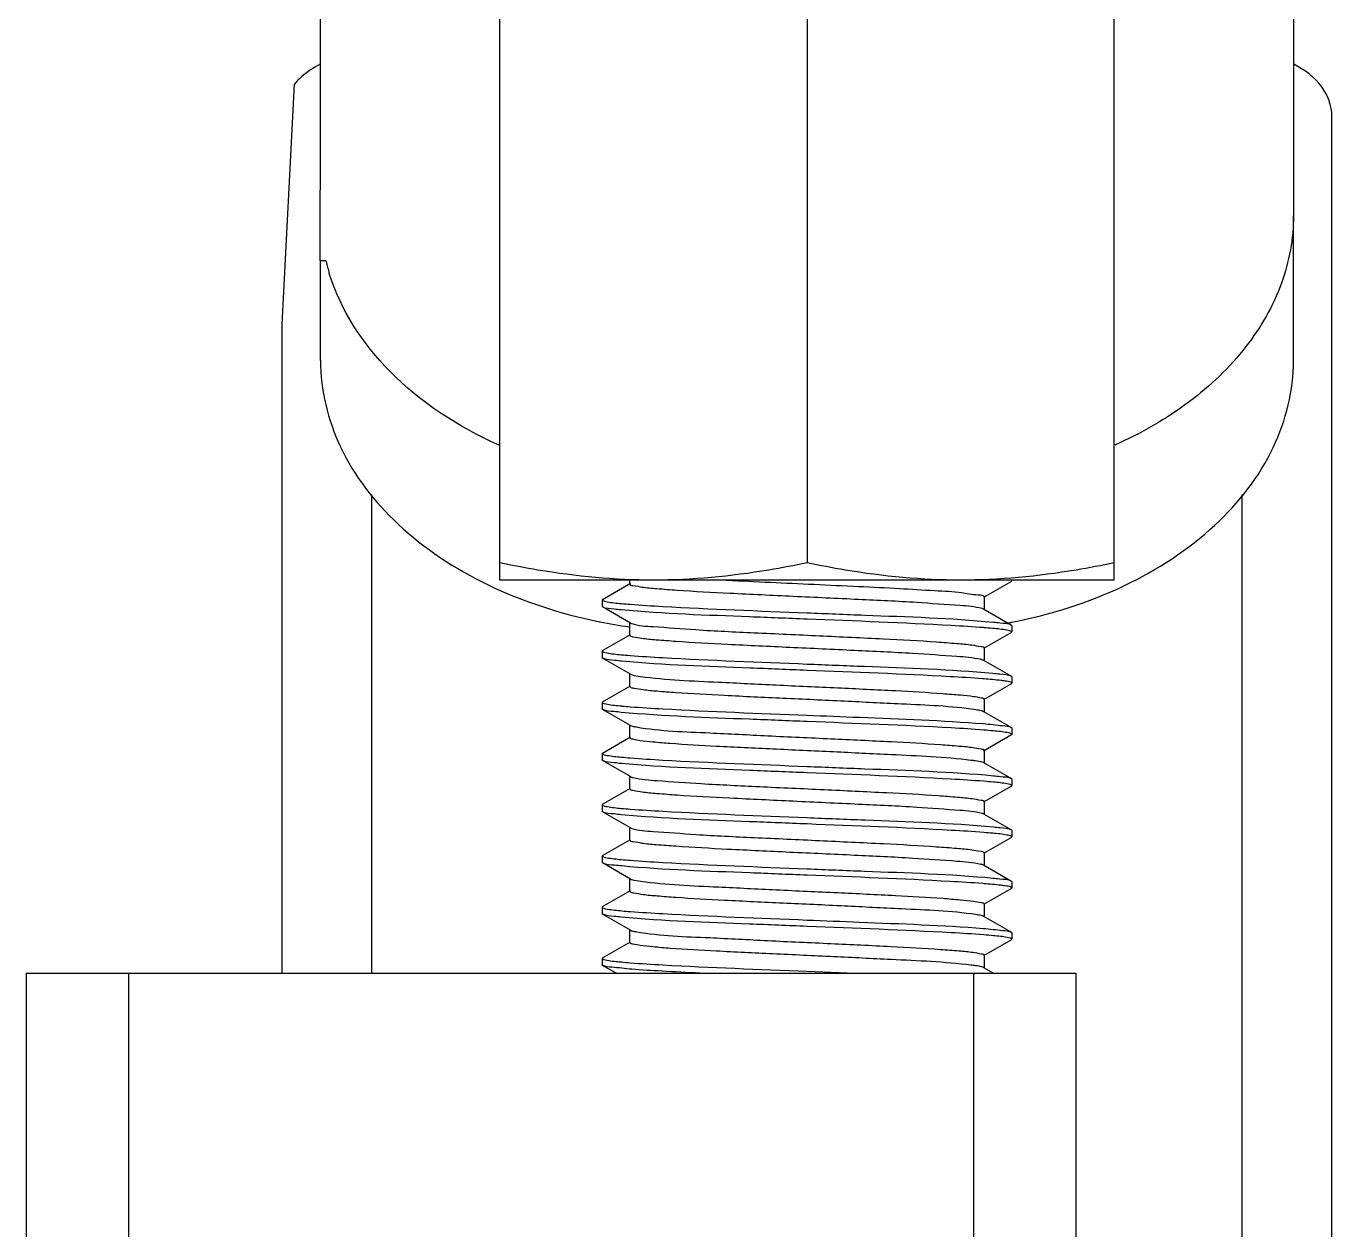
# Model space of a CAD drawing. Extents: x 27938 to 1507990, y 110129 to 923079.
# Drawn here: x 555222.4 to 555639.4, y 368703.7 to 369088.2 of the extents above; entities that cross this region are included whole.
import ezdxf

# ---------------------------------------------------------------- set-up
doc = ezdxf.new("R2010")
doc.units = 0
doc.header["$LTSCALE"] = 1000
doc.header["$MEASUREMENT"] = 0

msp = doc.modelspace()

# ---------------------------------------------------------------- linework, layer by layer
for p, q in [((555373.66, 368911.26), (555373.66, 369537.93)), ((555569.92, 368911.26), (555569.92, 369537.93)), ((555471.79, 369532.41), (555471.79, 368916.78)), ((555627.16, 369342.84), (555627.16, 369027.66)), ((555316.42, 369058.45), (555316.42, 369258.54)), ((555304.15, 368993.03), (555308.1, 369069.72)), ((555316.29, 369013.21), (555316.42, 369058.45)), ((555639.43, 366391), (555639.43, 369059.47)), ((555627.16, 368981.4), (555627.16, 369027.66)), ((555373.66, 369013.8), (555373.56, 369013.8)), ((555318.26, 369013.21), (555316.29, 369013.21)), ((555316.42, 368981.4), (555316.42, 369013.21)), ((555318.17, 369013.04), (555318.14, 369013.19)), ((555304.15, 368785.73), (555304.15, 368993.03)), ((555332.77, 368785.73), (555332.77, 368938.58)), ((555610.81, 366675.45), (555610.81, 368938.58)), ((555569.92, 368911.26), (555373.66, 368911.26)), ((555406.52, 368905.1), (555415.4, 368910.24)), ((555415.22, 368910.03), (555415.22, 368911.26)), ((555537.06, 368910.87), (555528.18, 368905.73)), ((555537.06, 368910.87), (555537.21, 368911.05)), ((555528.36, 368905.94), (555528.36, 368901.85)), ((555406.52, 368905.1), (555406.37, 368904.92)), ((555406.37, 368904.92), (555406.37, 368902.87)), ((555406.52, 368902.7), (555406.37, 368902.88)), ((555415.4, 368897.56), (555406.52, 368902.7)), ((555528.18, 368902.06), (555537.06, 368896.92)), ((555405.5, 368897.98), (555405.67, 368897.95)), ((555415.22, 368893.67), (555415.22, 368897.76)), ((555415.4, 368897.56), (555415.73, 368897.42)), ((555536.57, 368897.68), (555536.74, 368897.72)), ((555536.74, 368897.72), (555536.96, 368897.76)), ((555536.96, 368897.76), (555537.08, 368897.78)), ((555406.52, 368888.74), (555415.4, 368893.88)), ((555414.96, 368896.36), (555415.17, 368896.33)), ((555537.06, 368894.52), (555528.18, 368889.38)), ((555537.06, 368896.92), (555537.21, 368896.74)), ((555537.06, 368894.52), (555537.21, 368894.7)), ((555537.21, 368896.74), (555537.21, 368894.7)), ((555406.52, 368888.74), (555406.37, 368888.56)), ((555528.36, 368889.59), (555528.36, 368885.5)), ((555406.37, 368888.56), (555406.37, 368886.52)), ((555406.52, 368886.34), (555406.37, 368886.52)), ((555415.4, 368881.2), (555406.52, 368886.34)), ((555528.18, 368885.7), (555537.06, 368880.56)), ((555415.22, 368877.32), (555415.22, 368881.41)), ((555537.06, 368880.56), (555537.21, 368880.39)), ((555537.21, 368880.39), (555537.21, 368878.34)), ((555406.52, 368872.39), (555415.4, 368877.53)), ((555528.35, 368879.71), (555527.89, 368879.75)), ((555537.06, 368878.16), (555528.18, 368873.02)), ((555537.06, 368878.16), (555537.21, 368878.34)), ((555406.52, 368872.39), (555406.37, 368872.21)), ((555406.37, 368872.21), (555406.37, 368870.16)), ((555528.36, 368873.23), (555528.36, 368869.14)), ((555406.52, 368869.98), (555406.37, 368870.16)), ((555415.4, 368864.85), (555406.52, 368869.98)), ((555528.18, 368869.35), (555537.06, 368864.21)), ((555415.22, 368860.96), (555415.22, 368865.05)), ((555537.06, 368864.21), (555537.21, 368864.03)), ((555537.21, 368864.03), (555537.21, 368861.99)), ((555406.52, 368856.03), (555415.4, 368861.17)), ((555537.06, 368861.81), (555528.18, 368856.67)), ((555537.06, 368861.81), (555537.21, 368861.99)), ((555406.52, 368856.03), (555406.37, 368855.85)), ((555406.37, 368855.85), (555406.37, 368853.81)), ((555528.36, 368856.88), (555528.36, 368852.79)), ((555406.52, 368853.63), (555406.37, 368853.81)), ((555415.4, 368848.49), (555406.52, 368853.63)), ((555527.93, 368853.11), (555528.18, 368852.99)), ((555528.18, 368852.99), (555537.06, 368847.85)), ((555415.22, 368844.61), (555415.22, 368848.7)), ((555537.06, 368847.85), (555537.21, 368847.68)), ((555537.21, 368847.68), (555537.21, 368845.63)), ((555406.52, 368839.68), (555415.4, 368844.82)), ((555537.06, 368845.45), (555528.18, 368840.31)), ((555537.06, 368845.45), (555537.21, 368845.63)), ((555406.52, 368839.68), (555406.37, 368839.5)), ((555406.37, 368839.5), (555406.37, 368837.45)), ((555528.36, 368840.52), (555528.36, 368836.43)), ((555406.52, 368837.27), (555406.37, 368837.46)), ((555415.4, 368832.14), (555406.52, 368837.27)), ((555528.18, 368836.64), (555537.06, 368831.5)), ((555415.22, 368828.25), (555415.22, 368832.34)), ((555415.4, 368832.14), (555415.73, 368832)), ((555537.06, 368831.5), (555537.21, 368831.32)), ((555537.21, 368831.32), (555537.21, 368829.28)), ((555406.52, 368823.32), (555415.4, 368828.46)), ((555537.06, 368829.1), (555528.18, 368823.96)), ((555537.06, 368829.1), (555537.21, 368829.28)), ((555406.52, 368823.32), (555406.37, 368823.14)), ((555406.37, 368823.14), (555406.37, 368821.1)), ((555528.36, 368824.17), (555528.36, 368820.08)), ((555406.52, 368820.92), (555406.37, 368821.1)), ((555415.4, 368815.78), (555406.52, 368820.92)), ((555528.18, 368820.28), (555537.06, 368815.14)), ((555415.22, 368811.9), (555415.22, 368815.99)), ((555528.35, 368814.29), (555527.89, 368814.33)), ((555537.06, 368815.14), (555537.21, 368814.97)), ((555537.21, 368814.97), (555537.21, 368812.92)), ((555406.52, 368806.97), (555415.4, 368812.11)), ((555537.06, 368812.74), (555528.18, 368807.6)), ((555537.06, 368812.74), (555537.21, 368812.92)), ((555406.52, 368806.97), (555406.37, 368806.79)), ((555406.37, 368806.79), (555406.37, 368804.74)), ((555528.36, 368807.81), (555528.36, 368803.72)), ((555406.52, 368804.56), (555406.37, 368804.74)), ((555415.4, 368799.43), (555406.52, 368804.56)), ((555528.18, 368803.93), (555537.06, 368798.79)), ((555415.22, 368795.54), (555415.22, 368799.63)), ((555537.06, 368798.79), (555537.21, 368798.61)), ((555537.21, 368798.61), (555537.21, 368796.57)), ((555406.52, 368790.61), (555415.4, 368795.75)), ((555537.06, 368796.39), (555528.18, 368791.25)), ((555537.06, 368796.39), (555537.21, 368796.57)), ((555406.52, 368790.61), (555406.37, 368790.43)), ((555406.37, 368790.43), (555406.37, 368788.39)), ((555528.36, 368791.46), (555528.36, 368787.37)), ((555222.38, 368785.73), (555222.38, 366070.82)), ((555222.38, 368785.73), (555557.65, 368785.73)), ((555255.09, 368785.73), (555255.09, 366070.82)), ((555406.52, 368788.21), (555406.37, 368788.39)), ((555410.81, 368785.73), (555406.52, 368788.21)), ((555471.79, 368786.34), (555487.09, 368785.73)), ((555524.94, 368785.73), (555524.94, 366070.82)), ((555527.93, 368787.69), (555528.18, 368787.57)), ((555528.18, 368787.57), (555531.36, 368785.73)), ((555557.65, 368785.73), (555557.65, 366070.82))]:
    msp.add_line(p, q)
for centre, radius, start, end in [((555381.05, 369028.26), 64.69, 193.6087, 197.1011), ((555429.79, 369088.93), 185.95, 264.6627, 265.5428), ((555438.3, 369061.08), 166.36, 258.6907, 261.9357), ((555416.96, 368900.99), 3.78, 250.9561, 252.0907), ((555505.54, 369059.68), 164.94, 280.5328, 280.8408), ((555513.86, 368711.54), 185.09, 84.6498, 85.5433), ((555429.58, 369070.11), 183.48, 264.6243, 265.5438), ((555525.26, 368877.46), 8.78, 75.6696, 76.5396), ((555430.13, 369060.25), 190, 264.7268, 265.5405), ((555514.33, 368684.47), 179.44, 84.5514, 85.5534), ((555429.76, 369039.44), 185.52, 264.6569, 265.5429), ((555514.22, 368666.79), 180.76, 84.5776, 85.5479), ((555429.79, 369023.51), 185.95, 264.6627, 265.5428), ((555416.96, 368835.57), 3.78, 250.9561, 252.0907), ((555513.86, 368646.12), 185.09, 84.6498, 85.5433), ((555429.58, 369004.69), 183.48, 264.6243, 265.5438), ((555525.26, 368812.04), 8.78, 75.6696, 76.5396), ((555430.13, 368994.83), 190, 264.7268, 265.5405), ((555514.33, 368619.05), 179.44, 84.5514, 85.5534), ((555429.76, 368974.02), 185.52, 264.6569, 265.5429)]:
    msp.add_arc(centre, radius, start, end)
for points in [[(555316.33, 369076.03), (555314.2, 369074.98), (555312.17, 369073.66), (555310.39, 369072.08)], [(555310.39, 369072.08), (555309.57, 369071.36), (555308.8, 369070.56), (555308.1, 369069.72)]]:
    msp.add_open_spline(points, degree=3)
for points, knots in [([(555639.43, 369059.47), (555639.43, 369062.76), (555636.69, 369069.95), (555630.68, 369074.33), (555627.25, 369076.03)], [0, 0, 0, 0, 0.461863, 1, 1, 1, 1]), ([(555627.16, 369027.66), (555627.16, 369020.35), (555624.37, 369005.19), (555612.44, 368984.56), (555593.88, 368966.93), (555578.48, 368958.12), (555570.12, 368954.38)], [0, 0, 0, 0, 0.22414, 0.461145, 0.71917, 1, 1, 1, 1]), ([(555373.46, 368954.38), (555360.65, 368960.12), (555337.93, 368974.54), (555322.82, 368997.52), (555319.22, 369009.23)], [0, 0, 0, 0, 0.533925, 1, 1, 1, 1]), ([(555316.42, 368981.4), (555316.42, 368971.98), (555321.24, 368952.07), (555340.89, 368926.94), (555370.03, 368907.92), (555393.19, 368900.46), (555405.5, 368897.98)], [0, 0, 0, 0, 0.215544, 0.450343, 0.712966, 1, 1, 1, 1]), ([(555537.08, 368897.78), (555549.5, 368900.2), (555572.9, 368907.59), (555602.36, 368926.62), (555622.27, 368951.86), (555627.16, 368971.91), (555627.16, 368981.4)], [0, 0, 0, 0, 0.287139, 0.549905, 0.784678, 1, 1, 1, 1]), ([(555422.72, 368911.26), (555410.38, 368911.26), (555393.88, 368912.84), (555377.7, 368915.93), (555373.66, 368916.78)], [0, 0, 0, 0, 0.749211, 1, 1, 1, 1]), ([(555471.79, 368916.78), (555467.75, 368915.93), (555451.57, 368912.84), (555435.07, 368911.26), (555422.72, 368911.26)], [0, 0, 0, 0, 0.250789, 1, 1, 1, 1]), ([(555520.86, 368911.26), (555508.51, 368911.26), (555492.01, 368912.84), (555475.83, 368915.93), (555471.79, 368916.78)], [0, 0, 0, 0, 0.749211, 1, 1, 1, 1]), ([(555569.92, 368916.78), (555565.88, 368915.93), (555549.7, 368912.84), (555533.2, 368911.26), (555520.86, 368911.26)], [0, 0, 0, 0, 0.250789, 1, 1, 1, 1]), ([(555415.22, 368910.03), (555415.22, 368909.66), (555417.15, 368909.44), (555419.51, 368908.91), (555424.5, 368908.52), (555433.67, 368907.8), (555448.3, 368907.04), (555467.6, 368906.13), (555487.52, 368905.2), (555505.29, 368904.4), (555518.37, 368903.34), (555525.41, 368902.93), (555527.68, 368902.26)], [0, 0, 0, 0, 0.009703, 0.035887, 0.07813, 0.135078, 0.284815, 0.464601, 0.649729, 0.81476, 0.937049, 1, 1, 1, 1]), ([(555446.12, 368911.26), (555455.42, 368910.78), (555469.47, 368910.14), (555487.85, 368909.28), (555500.78, 368908.67), (555511.51, 368907.94), (555520.53, 368907.58), (555524.66, 368906.55), (555528.36, 368906.59), (555528.36, 368905.94)], [0, 0, 0, 0, 0.338564, 0.510837, 0.670229, 0.806445, 0.910702, 0.97638, 1, 1, 1, 1]), ([(555537.21, 368911.05), (555537.21, 368911.09), (555537.15, 368911.18), (555537.06, 368911.23), (555537.01, 368911.26)], [0, 0, 0, 0, 0.384576, 1, 1, 1, 1]), ([(555406.37, 368904.92), (555406.37, 368904.83), (555406.68, 368904.64), (555406.93, 368904.57), (555407.12, 368904.52)], [0, 0, 0, 0, 0.314295, 1, 1, 1, 1]), ([(555412.4, 368901.75), (555411.65, 368901.82), (555409.71, 368902.09), (555407.59, 368902.08), (555406.53, 368902.7)], [0, 0, 0, 0, 0.379133, 1, 1, 1, 1]), ([(555407.12, 368904.52), (555407.41, 368904.45), (555409.18, 368904.1), (555410.99, 368903.93), (555412.49, 368903.78)], [0, 0, 0, 0, 0.163341, 1, 1, 1, 1]), ([(555471.79, 368898.79), (555465.67, 368899.03), (555445.87, 368899.87), (555426.03, 368900.45), (555412.4, 368901.75)], [0, 0, 0, 0, 0.309073, 1, 1, 1, 1]), ([(555415.34, 368903.54), (555418.81, 368903.27), (555437.61, 368902.13), (555456.44, 368901.44), (555471.79, 368900.83)], [0, 0, 0, 0, 0.184553, 1, 1, 1, 1]), ([(555527.68, 368902.26), (555527.78, 368902.23), (555527.95, 368902.17), (555528.11, 368902.1), (555528.18, 368902.06)], [0, 0, 0, 0, 0.569522, 1, 1, 1, 1]), ([(555415.8, 368897.39), (555417.99, 368896.68), (555424.94, 368896.32), (555437.9, 368895.23), (555455.67, 368894.44), (555475.64, 368893.5), (555495.04, 368892.59), (555509.76, 368891.82), (555519, 368891.1), (555524.04, 368890.71), (555526.41, 368890.17), (555528.36, 368889.95), (555528.36, 368889.59)], [0, 0, 0, 0, 0.061098, 0.182334, 0.347135, 0.532706, 0.713328, 0.863975, 0.921317, 0.963856, 0.990226, 1, 1, 1, 1]), ([(555471.79, 368900.83), (555477.93, 368900.59), (555497.78, 368899.74), (555517.65, 368899.16), (555531.3, 368897.86)], [0, 0, 0, 0, 0.309586, 1, 1, 1, 1]), ([(555528.24, 368896.08), (555524.78, 368896.35), (555505.97, 368897.49), (555487.14, 368898.17), (555471.79, 368898.79)], [0, 0, 0, 0, 0.184541, 1, 1, 1, 1]), ([(555531.3, 368897.86), (555532.04, 368897.79), (555533.94, 368897.52), (555536.01, 368897.53), (555537.05, 368896.92)], [0, 0, 0, 0, 0.378727, 1, 1, 1, 1]), ([(555415.22, 368893.67), (555415.22, 368893.32), (555417.1, 368893.09), (555419.4, 368892.57), (555424.27, 368892.19), (555433.24, 368891.48), (555447.58, 368890.72), (555466.56, 368889.82), (555486.3, 368888.91), (555504.09, 368888.08), (555517.51, 368887.11), (555524.8, 368886.6), (555527.3, 368886)], [0, 0, 0, 0, 0.009517, 0.035128, 0.076492, 0.132277, 0.279305, 0.456588, 0.640385, 0.806077, 0.931494, 1, 1, 1, 1]), ([(555536.48, 368895.08), (555536.2, 368895.16), (555534.43, 368895.51), (555532.63, 368895.69), (555531.12, 368895.83)], [0, 0, 0, 0, 0.16229, 1, 1, 1, 1]), ([(555537.21, 368894.7), (555537.21, 368894.79), (555536.91, 368894.97), (555536.67, 368895.03), (555536.48, 368895.08)], [0, 0, 0, 0, 0.315177, 1, 1, 1, 1]), ([(555406.37, 368888.56), (555406.37, 368888.48), (555406.63, 368888.3), (555406.85, 368888.24), (555407.02, 368888.2)], [0, 0, 0, 0, 0.319254, 1, 1, 1, 1]), ([(555412.67, 368885.37), (555411.88, 368885.44), (555409.86, 368885.72), (555407.64, 368885.69), (555406.53, 368886.34)], [0, 0, 0, 0, 0.380051, 1, 1, 1, 1]), ([(555407.02, 368888.2), (555407.3, 368888.12), (555409.07, 368887.75), (555410.88, 368887.58), (555412.4, 368887.44)], [0, 0, 0, 0, 0.159053, 1, 1, 1, 1]), ([(555471.79, 368882.43), (555465.72, 368882.67), (555446.01, 368883.51), (555426.27, 368884.1), (555412.67, 368885.37)], [0, 0, 0, 0, 0.307895, 1, 1, 1, 1]), ([(555415.33, 368887.19), (555418.79, 368886.91), (555437.6, 368885.77), (555456.44, 368885.09), (555471.79, 368884.47)], [0, 0, 0, 0, 0.184509, 1, 1, 1, 1]), ([(555471.79, 368884.47), (555477.9, 368884.23), (555497.68, 368883.39), (555517.49, 368882.8), (555531.12, 368881.52)], [0, 0, 0, 0, 0.308784, 1, 1, 1, 1]), ([(555527.43, 368885.97), (555527.58, 368885.93), (555527.84, 368885.86), (555528.08, 368885.76), (555528.18, 368885.7)], [0, 0, 0, 0, 0.585672, 1, 1, 1, 1]), ([(555415.4, 368881.2), (555415.54, 368881.12), (555416.59, 368880.76), (555417.69, 368880.63), (555418.63, 368880.5)], [0, 0, 0, 0, 0.140461, 1, 1, 1, 1]), ([(555418.63, 368880.5), (555426.87, 368879.39), (555441.37, 368878.83), (555462.36, 368877.73), (555481.23, 368876.9), (555498.91, 368876.03), (555512.07, 368875.31), (555520.21, 368874.64), (555524.6, 368874.27), (555526.68, 368873.8), (555528.36, 368873.55), (555528.36, 368873.23)], [0, 0, 0, 0, 0.226556, 0.394464, 0.573122, 0.741029, 0.877994, 0.929534, 0.967621, 0.99116, 1, 1, 1, 1]), ([(555527.89, 368879.75), (555524.41, 368880.02), (555505.73, 368881.14), (555487.02, 368881.82), (555471.79, 368882.43)], [0, 0, 0, 0, 0.186017, 1, 1, 1, 1]), ([(555531.12, 368881.52), (555531.88, 368881.45), (555533.84, 368881.17), (555535.98, 368881.19), (555537.05, 368880.56)], [0, 0, 0, 0, 0.379378, 1, 1, 1, 1]), ([(555415.22, 368877.32), (555415.22, 368877.3), (555415.23, 368877.26), (555415.25, 368877.23), (555415.26, 368877.22)], [0, 0, 0, 0, 0.463467, 1, 1, 1, 1]), ([(555415.26, 368877.22), (555415.55, 368876.88), (555417.14, 368876.7), (555419.89, 368876.18), (555424.44, 368875.81), (555433.06, 368875.14), (555446.49, 368874.42), (555464.44, 368873.55), (555483.29, 368872.73), (555503.79, 368871.61), (555517.82, 368871.13), (555525.66, 368869.95)], [0, 0, 0, 0, 0.011937, 0.038615, 0.07957, 0.133598, 0.274096, 0.443272, 0.620779, 0.785256, 1, 1, 1, 1]), ([(555534.96, 368879.03), (555534.54, 368879.09), (555532.34, 368879.38), (555530.13, 368879.57), (555528.35, 368879.71)], [0, 0, 0, 0, 0.190958, 1, 1, 1, 1]), ([(555537.21, 368878.34), (555537.21, 368878.42), (555536.44, 368878.97), (555535.67, 368878.92), (555534.96, 368879.03)], [0, 0, 0, 0, 0.092798, 1, 1, 1, 1]), ([(555406.37, 368872.21), (555406.37, 368872.12), (555406.69, 368871.92), (555406.94, 368871.86), (555407.14, 368871.81)], [0, 0, 0, 0, 0.312916, 1, 1, 1, 1]), ([(555412.48, 368869.03), (555411.72, 368869.1), (555409.75, 368869.38), (555407.61, 368869.36), (555406.53, 368869.98)], [0, 0, 0, 0, 0.379419, 1, 1, 1, 1]), ([(555407.14, 368871.81), (555407.43, 368871.73), (555409.26, 368871.38), (555411.12, 368871.2), (555412.67, 368871.06)], [0, 0, 0, 0, 0.163149, 1, 1, 1, 1]), ([(555471.79, 368866.08), (555465.68, 368866.32), (555445.91, 368867.16), (555426.1, 368867.75), (555412.48, 368869.03)], [0, 0, 0, 0, 0.308711, 1, 1, 1, 1]), ([(555415.36, 368870.83), (555418.82, 368870.56), (555437.62, 368869.42), (555456.45, 368868.73), (555471.79, 368868.12)], [0, 0, 0, 0, 0.184619, 1, 1, 1, 1]), ([(555471.79, 368868.12), (555477.39, 368867.9), (555496.18, 368867.12), (555514.99, 368866.45), (555528.16, 368865.42)], [0, 0, 0, 0, 0.297814, 1, 1, 1, 1]), ([(555525.66, 368869.95), (555525.96, 368869.9), (555526.8, 368869.75), (555527.69, 368869.63), (555528.18, 368869.35)], [0, 0, 0, 0, 0.353551, 1, 1, 1, 1]), ([(555415.4, 368864.85), (555415.61, 368864.72), (555416.25, 368864.54), (555416.89, 368864.42), (555417.29, 368864.35)], [0, 0, 0, 0, 0.374139, 1, 1, 1, 1]), ([(555417.29, 368864.35), (555425.01, 368863.02), (555439.1, 368862.66), (555459.8, 368861.47), (555479.13, 368860.64), (555497.47, 368859.75), (555511.22, 368859.02), (555519.77, 368858.33), (555524.39, 368857.94), (555526.58, 368857.45), (555528.36, 368857.22), (555528.36, 368856.88)], [0, 0, 0, 0, 0.210773, 0.377666, 0.558838, 0.731273, 0.873076, 0.926648, 0.966309, 0.990838, 1, 1, 1, 1]), ([(555528.24, 368863.37), (555524.78, 368863.64), (555505.97, 368864.78), (555487.14, 368865.46), (555471.79, 368866.08)], [0, 0, 0, 0, 0.184504, 1, 1, 1, 1]), ([(555528.16, 368865.42), (555530.2, 368865.26), (555533.1, 368864.85), (555536.23, 368864.68), (555537.05, 368864.21)], [0, 0, 0, 0, 0.683777, 1, 1, 1, 1]), ([(555415.22, 368860.96), (555415.22, 368860.65), (555416.84, 368860.4), (555418.88, 368859.95), (555423.15, 368859.57), (555431.1, 368858.91), (555443.96, 368858.2), (555461.3, 368857.35), (555479.93, 368856.52), (555501.02, 368855.44), (555515.69, 368854.83), (555524.16, 368853.8)], [0, 0, 0, 0, 0.008683, 0.031763, 0.069103, 0.119686, 0.254361, 0.420111, 0.597552, 0.765912, 1, 1, 1, 1]), ([(555536.54, 368862.36), (555536.27, 368862.43), (555534.56, 368862.79), (555532.83, 368862.95), (555531.37, 368863.09)], [0, 0, 0, 0, 0.160861, 1, 1, 1, 1]), ([(555537.21, 368861.99), (555537.21, 368862.07), (555536.94, 368862.25), (555536.71, 368862.31), (555536.54, 368862.36)], [0, 0, 0, 0, 0.319044, 1, 1, 1, 1]), ([(555406.37, 368855.85), (555406.37, 368855.77), (555406.64, 368855.59), (555406.87, 368855.53), (555407.04, 368855.48)], [0, 0, 0, 0, 0.318137, 1, 1, 1, 1]), ([(555407.04, 368855.48), (555407.32, 368855.4), (555409.12, 368855.04), (555410.95, 368854.86), (555412.48, 368854.72)], [0, 0, 0, 0, 0.159502, 1, 1, 1, 1]), ([(555412.49, 368852.67), (555411.73, 368852.75), (555409.76, 368853.02), (555407.61, 368853), (555406.53, 368853.63)], [0, 0, 0, 0, 0.379512, 1, 1, 1, 1]), ([(555471.79, 368849.72), (555465.69, 368849.96), (555445.92, 368850.81), (555426.12, 368851.39), (555412.49, 368852.67)], [0, 0, 0, 0, 0.308641, 1, 1, 1, 1]), ([(555415.34, 368854.47), (555418.8, 368854.2), (555437.61, 368853.06), (555456.44, 368852.38), (555471.79, 368851.76)], [0, 0, 0, 0, 0.184538, 1, 1, 1, 1]), ([(555471.79, 368851.76), (555477.95, 368851.52), (555497.81, 368850.67), (555517.71, 368850.1), (555531.37, 368848.78)], [0, 0, 0, 0, 0.309919, 1, 1, 1, 1]), ([(555524.16, 368853.8), (555524.59, 368853.74), (555525.85, 368853.57), (555527.14, 368853.4), (555527.93, 368853.11)], [0, 0, 0, 0, 0.341642, 1, 1, 1, 1]), ([(555415.4, 368848.49), (555415.51, 368848.43), (555415.8, 368848.32), (555416.1, 368848.24), (555416.28, 368848.19)], [0, 0, 0, 0, 0.406881, 1, 1, 1, 1]), ([(555416.28, 368848.19), (555418.78, 368847.6), (555426.08, 368847.09), (555439.5, 368846.12), (555457.3, 368845.28), (555477.03, 368844.37), (555496.01, 368843.47), (555510.35, 368842.72), (555519.31, 368842.01), (555524.18, 368841.62), (555526.48, 368841.1), (555528.36, 368840.88), (555528.36, 368840.52)], [0, 0, 0, 0, 0.068576, 0.194029, 0.359725, 0.543506, 0.720761, 0.867753, 0.923531, 0.964877, 0.99049, 1, 1, 1, 1]), ([(555528.25, 368847.01), (555524.79, 368847.28), (555505.98, 368848.42), (555487.14, 368849.11), (555471.79, 368849.72)], [0, 0, 0, 0, 0.184493, 1, 1, 1, 1]), ([(555531.37, 368848.78), (555532.09, 368848.71), (555533.97, 368848.45), (555536.02, 368848.45), (555537.05, 368847.85)], [0, 0, 0, 0, 0.378482, 1, 1, 1, 1]), ([(555415.22, 368844.61), (555415.22, 368844.24), (555417.15, 368844.02), (555419.51, 368843.49), (555424.5, 368843.1), (555433.67, 368842.38), (555448.3, 368841.62), (555467.6, 368840.71), (555487.52, 368839.78), (555505.29, 368838.98), (555518.37, 368837.92), (555525.41, 368837.51), (555527.68, 368836.84)], [0, 0, 0, 0, 0.009703, 0.035887, 0.07813, 0.135078, 0.284815, 0.464601, 0.649729, 0.81476, 0.937049, 1, 1, 1, 1]), ([(555536.54, 368846), (555536.27, 368846.08), (555534.54, 368846.44), (555532.78, 368846.6), (555531.3, 368846.75)], [0, 0, 0, 0, 0.160696, 1, 1, 1, 1]), ([(555537.21, 368845.63), (555537.21, 368845.71), (555536.94, 368845.9), (555536.71, 368845.96), (555536.54, 368846)], [0, 0, 0, 0, 0.318595, 1, 1, 1, 1]), ([(555406.37, 368839.5), (555406.37, 368839.41), (555406.68, 368839.22), (555406.93, 368839.15), (555407.12, 368839.1)], [0, 0, 0, 0, 0.314295, 1, 1, 1, 1]), ([(555407.12, 368839.1), (555407.41, 368839.03), (555409.18, 368838.68), (555410.99, 368838.5), (555412.49, 368838.36)], [0, 0, 0, 0, 0.163341, 1, 1, 1, 1]), ([(555412.4, 368836.33), (555411.65, 368836.4), (555409.71, 368836.67), (555407.59, 368836.66), (555406.53, 368837.27)], [0, 0, 0, 0, 0.379133, 1, 1, 1, 1]), ([(555471.79, 368833.37), (555465.67, 368833.61), (555445.87, 368834.45), (555426.03, 368835.03), (555412.4, 368836.33)], [0, 0, 0, 0, 0.309073, 1, 1, 1, 1]), ([(555415.34, 368838.12), (555418.81, 368837.85), (555437.61, 368836.71), (555456.44, 368836.02), (555471.79, 368835.41)], [0, 0, 0, 0, 0.184553, 1, 1, 1, 1]), ([(555471.79, 368835.41), (555477.93, 368835.16), (555497.78, 368834.32), (555517.65, 368833.74), (555531.3, 368832.44)], [0, 0, 0, 0, 0.309586, 1, 1, 1, 1]), ([(555527.68, 368836.84), (555527.78, 368836.81), (555527.95, 368836.75), (555528.11, 368836.68), (555528.18, 368836.64)], [0, 0, 0, 0, 0.569522, 1, 1, 1, 1]), ([(555415.8, 368831.97), (555417.99, 368831.26), (555424.94, 368830.9), (555437.9, 368829.81), (555455.67, 368829.02), (555475.64, 368828.08), (555495.04, 368827.17), (555509.76, 368826.4), (555519, 368825.68), (555524.04, 368825.29), (555526.41, 368824.75), (555528.36, 368824.53), (555528.36, 368824.17)], [0, 0, 0, 0, 0.061098, 0.182334, 0.347135, 0.532706, 0.713328, 0.863975, 0.921317, 0.963856, 0.990226, 1, 1, 1, 1]), ([(555528.24, 368830.66), (555524.78, 368830.93), (555505.97, 368832.07), (555487.14, 368832.75), (555471.79, 368833.37)], [0, 0, 0, 0, 0.184541, 1, 1, 1, 1]), ([(555536.48, 368829.66), (555536.2, 368829.74), (555534.43, 368830.09), (555532.63, 368830.27), (555531.12, 368830.41)], [0, 0, 0, 0, 0.16229, 1, 1, 1, 1]), ([(555531.3, 368832.44), (555532.04, 368832.37), (555533.94, 368832.1), (555536.01, 368832.11), (555537.05, 368831.5)], [0, 0, 0, 0, 0.378727, 1, 1, 1, 1]), ([(555415.22, 368828.25), (555415.22, 368827.9), (555417.1, 368827.67), (555419.4, 368827.15), (555424.27, 368826.77), (555433.24, 368826.06), (555447.58, 368825.3), (555466.56, 368824.4), (555486.3, 368823.49), (555504.09, 368822.66), (555517.51, 368821.69), (555524.8, 368821.18), (555527.3, 368820.58)], [0, 0, 0, 0, 0.009517, 0.035128, 0.076492, 0.132277, 0.279305, 0.456588, 0.640385, 0.806077, 0.931494, 1, 1, 1, 1]), ([(555537.21, 368829.28), (555537.21, 368829.36), (555536.91, 368829.55), (555536.67, 368829.61), (555536.48, 368829.66)], [0, 0, 0, 0, 0.315177, 1, 1, 1, 1]), ([(555406.37, 368823.14), (555406.37, 368823.06), (555406.63, 368822.88), (555406.85, 368822.82), (555407.02, 368822.78)], [0, 0, 0, 0, 0.319254, 1, 1, 1, 1]), ([(555407.02, 368822.78), (555407.3, 368822.7), (555409.07, 368822.33), (555410.88, 368822.16), (555412.4, 368822.02)], [0, 0, 0, 0, 0.159053, 1, 1, 1, 1]), ([(555412.67, 368819.95), (555411.88, 368820.02), (555409.86, 368820.3), (555407.64, 368820.27), (555406.53, 368820.92)], [0, 0, 0, 0, 0.380051, 1, 1, 1, 1]), ([(555471.79, 368817.01), (555465.72, 368817.25), (555446.01, 368818.09), (555426.27, 368818.68), (555412.67, 368819.95)], [0, 0, 0, 0, 0.307895, 1, 1, 1, 1]), ([(555415.33, 368821.76), (555418.79, 368821.49), (555437.6, 368820.35), (555456.44, 368819.67), (555471.79, 368819.05)], [0, 0, 0, 0, 0.184509, 1, 1, 1, 1]), ([(555471.79, 368819.05), (555477.9, 368818.81), (555497.68, 368817.97), (555517.49, 368817.38), (555531.12, 368816.1)], [0, 0, 0, 0, 0.308784, 1, 1, 1, 1]), ([(555527.43, 368820.55), (555527.58, 368820.51), (555527.84, 368820.44), (555528.08, 368820.34), (555528.18, 368820.28)], [0, 0, 0, 0, 0.585672, 1, 1, 1, 1]), ([(555415.4, 368815.78), (555415.54, 368815.7), (555416.59, 368815.34), (555417.69, 368815.21), (555418.63, 368815.08)], [0, 0, 0, 0, 0.140461, 1, 1, 1, 1]), ([(555418.63, 368815.08), (555426.87, 368813.97), (555441.37, 368813.41), (555462.36, 368812.31), (555481.23, 368811.48), (555498.91, 368810.61), (555512.07, 368809.89), (555520.21, 368809.22), (555524.6, 368808.85), (555526.68, 368808.38), (555528.36, 368808.13), (555528.36, 368807.81)], [0, 0, 0, 0, 0.226556, 0.394464, 0.573122, 0.741029, 0.877994, 0.929534, 0.967621, 0.99116, 1, 1, 1, 1]), ([(555527.89, 368814.33), (555524.41, 368814.6), (555505.73, 368815.72), (555487.02, 368816.4), (555471.79, 368817.01)], [0, 0, 0, 0, 0.186017, 1, 1, 1, 1]), ([(555534.96, 368813.61), (555534.54, 368813.67), (555532.34, 368813.96), (555530.13, 368814.15), (555528.35, 368814.29)], [0, 0, 0, 0, 0.190958, 1, 1, 1, 1]), ([(555531.12, 368816.1), (555531.88, 368816.03), (555533.84, 368815.75), (555535.98, 368815.77), (555537.05, 368815.14)], [0, 0, 0, 0, 0.379378, 1, 1, 1, 1]), ([(555537.21, 368812.92), (555537.21, 368813), (555536.44, 368813.55), (555535.67, 368813.5), (555534.96, 368813.61)], [0, 0, 0, 0, 0.092798, 1, 1, 1, 1]), ([(555415.22, 368811.9), (555415.22, 368811.88), (555415.23, 368811.84), (555415.25, 368811.81), (555415.26, 368811.8)], [0, 0, 0, 0, 0.463467, 1, 1, 1, 1]), ([(555415.26, 368811.8), (555415.55, 368811.46), (555417.14, 368811.28), (555419.89, 368810.76), (555424.44, 368810.39), (555433.06, 368809.72), (555446.49, 368809), (555464.44, 368808.13), (555483.29, 368807.31), (555503.79, 368806.19), (555517.82, 368805.71), (555525.66, 368804.53)], [0, 0, 0, 0, 0.011937, 0.038615, 0.07957, 0.133598, 0.274096, 0.443272, 0.620779, 0.785256, 1, 1, 1, 1]), ([(555406.37, 368806.79), (555406.37, 368806.7), (555406.69, 368806.5), (555406.94, 368806.44), (555407.14, 368806.39)], [0, 0, 0, 0, 0.312916, 1, 1, 1, 1]), ([(555407.14, 368806.39), (555407.43, 368806.31), (555409.26, 368805.96), (555411.12, 368805.78), (555412.67, 368805.64)], [0, 0, 0, 0, 0.163149, 1, 1, 1, 1]), ([(555415.36, 368805.41), (555418.82, 368805.14), (555437.62, 368804), (555456.45, 368803.31), (555471.79, 368802.7)], [0, 0, 0, 0, 0.184619, 1, 1, 1, 1]), ([(555412.48, 368803.61), (555411.72, 368803.68), (555409.75, 368803.96), (555407.61, 368803.94), (555406.53, 368804.56)], [0, 0, 0, 0, 0.379419, 1, 1, 1, 1]), ([(555471.79, 368800.65), (555465.68, 368800.9), (555445.91, 368801.74), (555426.1, 368802.33), (555412.48, 368803.61)], [0, 0, 0, 0, 0.308711, 1, 1, 1, 1]), ([(555471.79, 368802.7), (555477.39, 368802.48), (555496.18, 368801.7), (555514.99, 368801.03), (555528.16, 368800)], [0, 0, 0, 0, 0.297814, 1, 1, 1, 1]), ([(555525.66, 368804.53), (555525.96, 368804.48), (555526.8, 368804.33), (555527.69, 368804.21), (555528.18, 368803.93)], [0, 0, 0, 0, 0.353551, 1, 1, 1, 1]), ([(555415.4, 368799.43), (555415.61, 368799.3), (555416.25, 368799.12), (555416.89, 368799), (555417.29, 368798.93)], [0, 0, 0, 0, 0.374139, 1, 1, 1, 1]), ([(555417.29, 368798.93), (555425.01, 368797.6), (555439.1, 368797.24), (555459.8, 368796.05), (555479.13, 368795.22), (555497.47, 368794.33), (555511.22, 368793.59), (555519.77, 368792.91), (555524.39, 368792.52), (555526.58, 368792.03), (555528.36, 368791.8), (555528.36, 368791.46)], [0, 0, 0, 0, 0.210773, 0.377666, 0.558838, 0.731273, 0.873076, 0.926648, 0.966309, 0.990838, 1, 1, 1, 1]), ([(555528.24, 368797.94), (555524.78, 368798.22), (555505.97, 368799.36), (555487.14, 368800.04), (555471.79, 368800.65)], [0, 0, 0, 0, 0.184504, 1, 1, 1, 1]), ([(555528.16, 368800), (555530.2, 368799.84), (555533.1, 368799.43), (555536.23, 368799.26), (555537.05, 368798.79)], [0, 0, 0, 0, 0.683777, 1, 1, 1, 1]), ([(555536.54, 368796.94), (555536.27, 368797.01), (555534.56, 368797.37), (555532.83, 368797.53), (555531.37, 368797.67)], [0, 0, 0, 0, 0.160861, 1, 1, 1, 1]), ([(555537.21, 368796.57), (555537.21, 368796.65), (555536.94, 368796.83), (555536.71, 368796.89), (555536.54, 368796.94)], [0, 0, 0, 0, 0.319044, 1, 1, 1, 1]), ([(555415.22, 368795.54), (555415.22, 368795.23), (555416.84, 368794.98), (555418.88, 368794.53), (555423.15, 368794.15), (555431.1, 368793.49), (555443.96, 368792.78), (555461.3, 368791.93), (555479.93, 368791.1), (555501.02, 368790.02), (555515.69, 368789.41), (555524.16, 368788.38)], [0, 0, 0, 0, 0.008683, 0.031763, 0.069103, 0.119686, 0.254361, 0.420111, 0.597552, 0.765912, 1, 1, 1, 1]), ([(555406.37, 368790.43), (555406.37, 368790.35), (555406.64, 368790.17), (555406.87, 368790.11), (555407.04, 368790.06)], [0, 0, 0, 0, 0.318137, 1, 1, 1, 1]), ([(555407.04, 368790.06), (555407.32, 368789.98), (555409.12, 368789.62), (555410.95, 368789.44), (555412.48, 368789.3)], [0, 0, 0, 0, 0.159502, 1, 1, 1, 1]), ([(555415.34, 368789.05), (555418.8, 368788.78), (555437.61, 368787.64), (555456.44, 368786.96), (555471.79, 368786.34)], [0, 0, 0, 0, 0.184538, 1, 1, 1, 1]), ([(555437.6, 368785.73), (555433.53, 368785.92), (555426.3, 368786.31), (555416.84, 368786.78), (555410.66, 368787.55), (555407.38, 368787.71), (555406.53, 368788.21)], [0, 0, 0, 0, 0.391004, 0.698367, 0.904941, 1, 1, 1, 1]), ([(555524.16, 368788.38), (555524.59, 368788.32), (555525.85, 368788.15), (555527.14, 368787.98), (555527.93, 368787.69)], [0, 0, 0, 0, 0.341642, 1, 1, 1, 1])]:
    msp.add_open_spline(points, degree=3, knots=knots)

doc.saveas('drawing.dxf')
